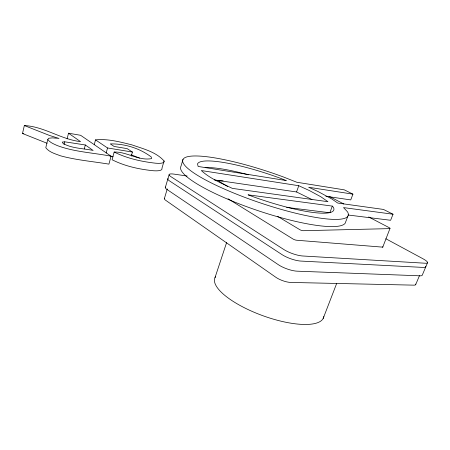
<?xml version="1.0" encoding="UTF-8"?>
<svg xmlns="http://www.w3.org/2000/svg" width="450" height="450" viewBox="0 0 450 450"><rect width="100%" height="100%" fill="white"/><g stroke="black" fill="none" stroke-linecap="round" stroke-linejoin="round"><path stroke-width="0.67" d="M47.053 143.257L22.5 133.504L24.334 125.55C44.252 126.562 60.896 139.376 80.528 141.621L68.518 133.206L67.101 138.887M24.334 125.55L49.618 135.501L59.029 138.431L52.459 137.874L48.712 138.251L47.779 139.5L45.793 147.718C49.264 152.325 55.282 153.782 60.413 155.784C76.258 160.127 92.762 161.438 108.928 164.138L111.071 156.189L80.595 135.293L68.518 133.206M64.046 144.484L64.71 141.801L85.309 144.973L93.139 150.458C83.143 148.343 72.298 148.562 63.157 143.533L62.274 142.116L64.71 141.801M84.296 148.899L85.309 144.973M94.269 144.619L95.513 139.877C107.747 138.583 119.959 141.936 131.754 144.827C142.959 148.753 155.942 151.808 164.081 160.976L161.944 168.278A29.323 5.934 16.4 0 1 153.208 170.73C139.05 169.273 124.853 166.196 112.078 159.739L114.165 152.032C127.024 151.656 138.476 160.999 151.515 158.642L151.256 156.977C139.691 148.208 124.751 143.623 110.278 143.91L114.137 146.458L127.125 148.629L132.429 152.055L131.304 156.094M106.166 153.045L107.528 147.96L95.513 139.877M165.279 187.639L169.071 174.859M164.323 198.771L167.265 188.899M325.834 196.262L350.747 199.918L352.929 194.153L344.357 189.866L296.803 182.25L283.202 176.889A87.261 16.071 18.6 0 0 183.032 159.356L180.973 166.224A87.002 16.903 18.6 0 0 253.963 209.278A87.002 16.903 18.6 0 0 345.184 223.211L347.788 216.343M215.032 277.566L226.62 242.539M214.312 179.904L296.561 191.97L298.772 185.721L309.504 190.62L320.873 196.785L327.954 201.701L232.38 188.387C221.653 183.279 210.167 178.678 201.319 170.544L298.772 185.721M329.856 212.754L332.319 206.106L248.051 194.828A71.938 13.219 18.6 0 0 333.411 207.321L332.319 206.106M323.179 318.437L336.707 283.365M382.68 247.331L389.987 228.482M352.929 194.153L308.661 187.262L318.178 191.604L331.83 198.984L337.759 203.068L383.451 209.43L393.036 214.228L390.628 220.275L347.951 214.993M415.676 284.664L419.468 275.653M427.5 262.772L422.224 275.265A11.846 2.571 21.7 0 1 420.131 275.816L297.129 271.176A13.821 3.819 19.9 0 1 278.421 264.752L166.984 189.467A11.34 2.576 17.1 0 1 165.527 187.009M223.144 180.849L219.639 180.726A2.278 0.574 13.9 0 0 219.156 181.44L227.593 186.486M286.661 207.411L329.158 212.67M393.036 214.228L343.524 207.602L347.512 211.826A87.261 16.071 18.6 0 1 267.525 205.262A87.261 16.071 18.6 0 1 183.032 159.356M187.172 176.04L174.026 174.116A11.402 2.379 17.2 0 0 170.82 176.608L283.854 249.536A13.911 3.533 19.7 0 0 302.692 255.988L425.436 263.239A11.914 2.374 21.4 0 0 422.955 258.761L385.841 238.748M215.539 180.197L219.69 180.804M111.071 156.189C93.178 152.724 74.475 152.021 57.279 145.575C53.876 143.994 50.057 142.667 47.779 139.5M110.323 156.341L113.091 156.769M22.5 133.504L23.867 133.729M107.528 147.96L132.429 152.055M131.001 154.738L139.539 158.074M114.165 152.032C127.018 158.406 141.21 161.561 155.391 163.181A29.419 5.642 16.5 0 0 164.081 160.976M296.561 191.97L311.996 199.564M329.484 196.521L343.794 203.985M368.685 216.973L389.222 227.683A2.374 0.585 17.5 0 1 389.492 228.623L303.48 230.704A2.616 0.748 16.1 0 1 299.908 229.719L277.611 216.388M228.054 198.782L293.057 239.034A2.616 0.624 19.6 0 0 296.567 240.227L382.371 247.118A2.351 0.478 20.8 0 0 382.731 246.746M205.076 167.518A71.724 13.899 18.6 0 1 248.271 174.791M168.041 178.537A11.385 2.447 17.1 0 0 169.537 180.911L282.037 254.632A13.883 3.628 19.8 0 0 300.831 261.073L423.658 267.446A11.891 2.441 21.5 0 0 425.649 266.237M415.642 284.034A9.433 2.183 21.9 0 1 413.978 285.154L290.756 282.437A10.997 3.234 20 0 1 275.918 277.335L165.673 200.289A9.034 2.188 17 0 1 164.526 198.236M323.814 316.536A57.842 18.911 20 0 1 261.669 315.27A57.842 18.911 20 0 1 215.719 276.429M286.166 180.546L198.146 166.455L197.511 163.929A71.938 13.219 18.6 0 1 280.457 178.29L286.166 180.546"/></g></svg>
